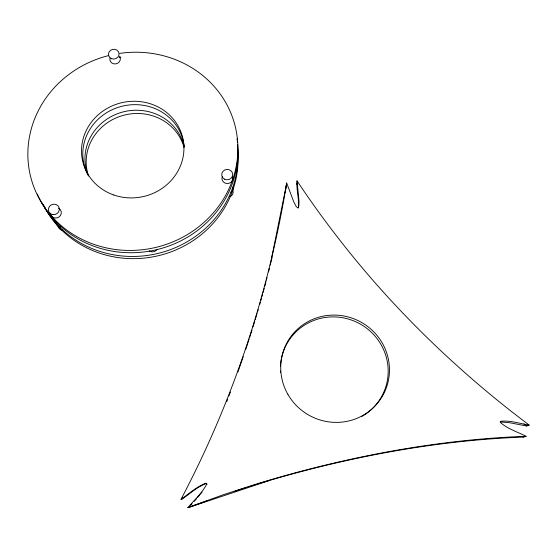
<?xml version="1.0" encoding="UTF-8"?>
<svg xmlns="http://www.w3.org/2000/svg" width="557" height="557" viewBox="0 0 557 557"><rect width="100%" height="100%" fill="white"/><g stroke="black" fill="none" stroke-linecap="round" stroke-linejoin="round"><path stroke-width="0.84" d="M298.434 207.984C299.311 198.905 296.199 189.84 297.034 180.858C319.655 214.877 344.463 247.433 371.192 278.319A915.436 725.193 21.1 0 0 511.375 411.428L529.15 425.109L526.616 426.001L509.571 422.714L500.144 421.9M297.034 180.858L299.005 200.861L298.844 206.027L297.925 207.935L296.24 206.57L293.797 201.947L286.674 183.016L285.254 192.555M286.674 183.016C268.746 293.142 233.146 400.567 181.032 499.246L181.575 499.483C189.575 494.031 196.948 487.048 206.09 483.573L206.856 483.782L206.946 484.604M271.252 259.757L286.486 184.451M270.208 265.167L272.039 257.578M264.652 286.764L265.947 281.793M266.378 280.136L267.019 277.644M268.53 271.837L269.386 268.523M259.653 304.651L260.335 302.214M260.794 300.585L261.477 298.148M261.929 296.526L262.612 294.082M263.064 292.46L264.199 288.394M253.01 326.896L254.751 321.117M255.245 319.467L256.986 313.695M257.487 312.045L258.232 309.567M245.755 349.406L249.132 338.976M249.654 337.375L251.994 330.148M237.923 371.937L243.263 356.647M228.913 396.041L230.431 392.024M226.713 401.639L227.688 399.244M181.575 499.483L182.355 497.972M200.464 494.087L202.052 492.103M197.686 497.359L199.907 494.741M194.254 501.272L196.551 498.668M190.48 505.457L192.054 503.723M206.8 500.889L187.897 507.601C194.289 499.998 202.087 493.168 206.626 484.235L206.543 483.406L205.77 483.198C196.537 486.7 189.102 493.746 181.032 499.246M187.897 507.601L223.524 494.672L256.596 483.977A2660.483 1783.131 78.3 0 1 317.713 466.996C385.973 450.049 455.814 438.874 526.156 436.277C517.571 431.995 507.921 429.015 500.59 422.645L500.36 421.809L500.973 421.252C510.456 420.312 519.862 423.585 529.15 425.109M188.141 507.678L269.233 480.517M235.145 491.142L239.238 489.784M240.06 489.526L247.44 487.194M249.083 486.679L256.471 484.353M257.285 484.103A2610.443 1758.407 78.3 0 1 317.037 467.518C384.699 450.724 453.92 439.647 523.643 437.071L526.156 436.277M522.104 436.382L523.643 437.071M523.907 423.912L526.616 426.001M296.575 183.733L297.556 185.168M280.456 366.388A54.217 52.873 29.5 0 1 362.001 325.065A54.217 52.873 29.5 0 1 361.959 416.337M280.512 372.452A54.217 52.873 29.5 0 1 280.436 370.934M60.511 227.124A5.326 5.027 -23.1 0 1 56.208 223.246M62.781 230.271A5.271 4.978 -23.2 0 1 58.06 225.689M232.847 187.11A5.278 5.013 -3.5 0 1 231.016 192.569M232.506 189.652A5.222 4.964 -3.5 0 1 229.839 196.732M232.561 176.861A5.438 5.152 -3.5 0 1 227.235 183.559A5.438 5.152 -3.5 0 1 222.25 176.687M119.567 56.368A5.278 4.839 -11.8 0 1 115.967 63.853A5.278 4.839 -11.8 0 1 109.98 58.151M58.631 208.241A5.486 5.166 -22.9 0 1 59.042 216.986A5.486 5.166 -22.9 0 1 50.555 214.048M237.707 151.852A102.279 96.152 -13 0 1 161.864 254.814A102.279 96.152 -13 0 1 43.432 204.885M88.424 175.734A49.886 46.885 -13 0 1 122.31 115.647A49.886 46.885 -13 0 1 184.082 147.57M237.672 148.858A103.094 96.848 -13 0 1 161.641 252.474A103.094 96.848 -13 0 1 42.214 203.061M87.463 173.728A50.283 47.227 -13 0 1 121.795 112.277A50.283 47.227 -13 0 1 184.026 146.185M157.011 249.411A5.389 5.173 -15.2 0 1 149.255 250.887M237.045 138.735A104.493 98.046 -12.9 0 1 237.449 142.07M237.679 144.59A104.493 98.046 -12.9 0 1 157.478 249.487A104.493 98.046 -12.9 0 1 37.319 194.066M119.08 57.371A104.493 98.046 -12.9 0 1 120.792 57.113M88.542 175.977A50.966 47.811 -12.9 0 1 118.85 107.132A50.966 47.811 -12.9 0 1 184.116 146.087M119.825 53.375A105.35 98.777 -12.9 0 1 231.058 183.914A105.35 98.777 -12.9 0 1 53.918 218.755A105.35 98.777 -12.9 0 1 108.699 55.561M287.92 394.398A54.697 53.319 29.3 0 0 382.095 396.723A54.697 53.319 29.3 0 0 335.279 315.102A54.697 53.319 29.3 0 0 287.92 394.398M224.513 179.166A5.5 5.208 -3.5 0 0 232.701 174.508A5.5 5.208 -3.5 0 0 224.394 170.15A5.5 5.208 -3.5 0 0 224.513 179.166M111.72 58.743A5.333 4.888 -11.7 0 0 119.031 53.34A5.333 4.888 -11.7 0 0 110.523 50.36A5.333 4.888 -11.7 0 0 111.72 58.743M52.804 214.64A5.549 5.215 -22.8 0 0 59.056 207.496A5.549 5.215 -22.8 0 0 49.705 206.146A5.549 5.215 -22.8 0 0 52.804 214.64M113.774 194.978A51.383 48.167 -12.9 0 0 183.413 141.283A51.383 48.167 -12.9 0 0 100.984 112.514A51.383 48.167 -12.9 0 0 113.774 194.978"/></g></svg>
